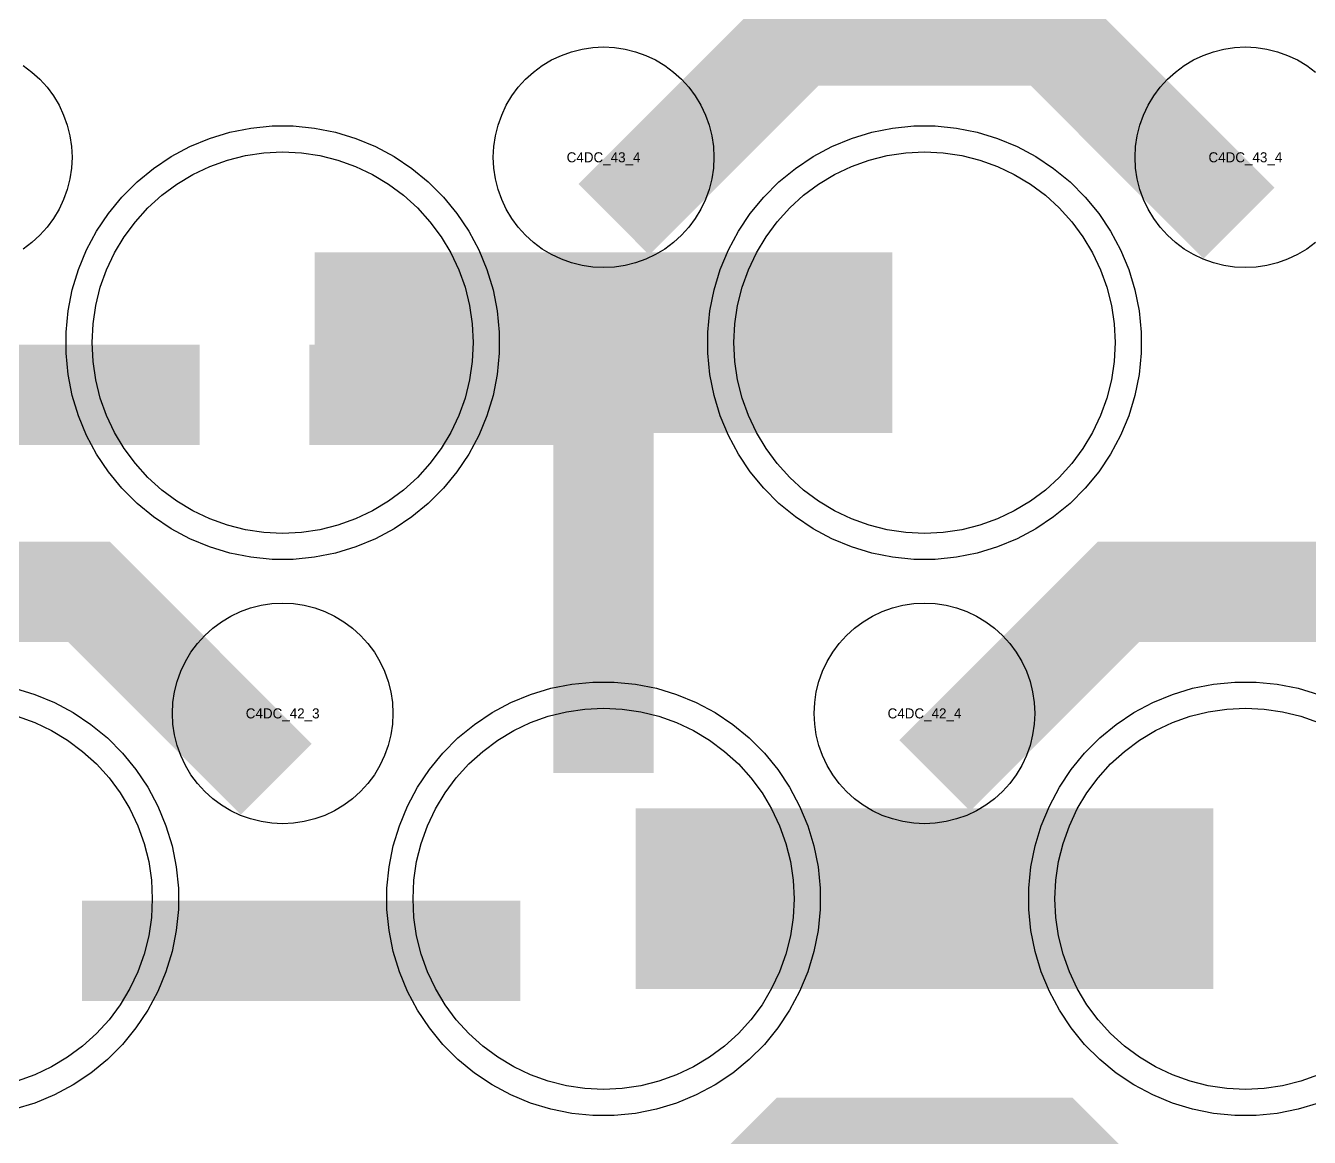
# Model space of a CAD drawing. Extents: x -11880 to 11880, y -14992 to 14992.
# Drawn here: x -10864.1 to -10544.1, y -9079.3 to -8802.3 of the extents above; entities that cross this region are included whole.
import ezdxf
from ezdxf.enums import TextEntityAlignment as Align

# ---------------------------------------------------------------- set-up
doc = ezdxf.new("R2010")
doc.units = 0
doc.header["$MEASUREMENT"] = 0
for name, color, linetype in [('GDS_775_DT_237', 138, 'CONTINUOUS'), ('RDL1_FS', 34, 'CONTINUOUS'), ('RDL_BS', 160, 'CONTINUOUS')]:
    doc.layers.add(name, color=color, linetype=linetype)

msp = doc.modelspace()

# ---------------------------------------------------------------- linework, layer by layer
at = {"layer": 'RDL1_FS'}
for points in [[(-10800, -8928.819), (-10804.657, -8928.59), (-10809.268, -8927.906), (-10813.791, -8926.774), (-10818.181, -8925.202), (-10822.395, -8923.21), (-10826.395, -8920.812), (-10830.14, -8918.034), (-10833.594, -8914.904), (-10836.724, -8911.45), (-10839.502, -8907.705), (-10841.9, -8903.705), (-10843.892, -8899.491), (-10845.464, -8895.101), (-10846.596, -8890.578), (-10847.28, -8885.967), (-10847.509, -8881.31), (-10847.28, -8876.653), (-10846.596, -8872.042), (-10845.464, -8867.519), (-10843.892, -8863.129), (-10841.9, -8858.915), (-10839.502, -8854.915), (-10836.724, -8851.17), (-10833.594, -8847.716), (-10830.14, -8844.586), (-10826.395, -8841.808), (-10822.395, -8839.41), (-10818.181, -8837.418), (-10813.791, -8835.846), (-10809.268, -8834.714), (-10804.657, -8834.03), (-10800, -8833.801), (-10795.343, -8834.03), (-10790.732, -8834.714), (-10786.209, -8835.846), (-10781.819, -8837.418), (-10777.605, -8839.41), (-10773.605, -8841.808), (-10769.86, -8844.586), (-10766.406, -8847.716), (-10763.276, -8851.17), (-10760.498, -8854.915), (-10758.1, -8858.915), (-10756.108, -8863.129), (-10754.536, -8867.519), (-10753.404, -8872.042), (-10752.72, -8876.653), (-10752.491, -8881.31), (-10752.72, -8885.967), (-10753.404, -8890.578), (-10754.536, -8895.101), (-10756.108, -8899.491), (-10758.1, -8903.705), (-10760.498, -8907.705), (-10763.276, -8911.45), (-10766.406, -8914.904), (-10769.86, -8918.034), (-10773.605, -8920.812), (-10777.605, -8923.21), (-10781.819, -8925.202), (-10786.209, -8926.774), (-10790.732, -8927.906), (-10795.343, -8928.59)], [(-10640, -8928.819), (-10644.657, -8928.59), (-10649.268, -8927.906), (-10653.791, -8926.774), (-10658.181, -8925.202), (-10662.395, -8923.21), (-10666.395, -8920.812), (-10670.14, -8918.034), (-10673.594, -8914.904), (-10676.724, -8911.45), (-10679.502, -8907.705), (-10681.9, -8903.705), (-10683.892, -8899.491), (-10685.464, -8895.101), (-10686.596, -8890.578), (-10687.28, -8885.967), (-10687.509, -8881.31), (-10687.28, -8876.653), (-10686.596, -8872.042), (-10685.464, -8867.519), (-10683.892, -8863.129), (-10681.9, -8858.915), (-10679.502, -8854.915), (-10676.724, -8851.17), (-10673.594, -8847.716), (-10670.14, -8844.586), (-10666.395, -8841.808), (-10662.395, -8839.41), (-10658.181, -8837.418), (-10653.791, -8835.846), (-10649.268, -8834.714), (-10644.657, -8834.03), (-10640, -8833.801), (-10635.343, -8834.03), (-10630.732, -8834.714), (-10626.209, -8835.846), (-10621.819, -8837.418), (-10617.605, -8839.41), (-10613.605, -8841.808), (-10609.86, -8844.586), (-10606.406, -8847.716), (-10603.276, -8851.17), (-10600.498, -8854.915), (-10598.1, -8858.915), (-10596.108, -8863.129), (-10594.536, -8867.519), (-10593.404, -8872.042), (-10592.72, -8876.653), (-10592.491, -8881.31), (-10592.72, -8885.967), (-10593.404, -8890.578), (-10594.536, -8895.101), (-10596.108, -8899.491), (-10598.1, -8903.705), (-10600.498, -8907.705), (-10603.276, -8911.45), (-10606.406, -8914.904), (-10609.86, -8918.034), (-10613.605, -8920.812), (-10617.605, -8923.21), (-10621.819, -8925.202), (-10626.209, -8926.774), (-10630.732, -8927.906), (-10635.343, -8928.59)], [(-10720, -9067.384), (-10724.657, -9067.155), (-10729.268, -9066.471), (-10733.791, -9065.339), (-10738.181, -9063.767), (-10742.395, -9061.775), (-10746.395, -9059.377), (-10750.14, -9056.599), (-10753.594, -9053.469), (-10756.724, -9050.015), (-10759.502, -9046.27), (-10761.9, -9042.27), (-10763.892, -9038.056), (-10765.464, -9033.666), (-10766.596, -9029.143), (-10767.28, -9024.532), (-10767.509, -9019.875), (-10767.28, -9015.218), (-10766.596, -9010.607), (-10765.464, -9006.084), (-10763.892, -9001.694), (-10761.9, -8997.48), (-10759.502, -8993.48), (-10756.724, -8989.735), (-10753.594, -8986.281), (-10750.14, -8983.151), (-10746.395, -8980.373), (-10742.395, -8977.975), (-10738.181, -8975.983), (-10733.791, -8974.411), (-10729.268, -8973.279), (-10724.657, -8972.595), (-10720, -8972.366), (-10715.343, -8972.595), (-10710.732, -8973.279), (-10706.209, -8974.411), (-10701.819, -8975.983), (-10697.605, -8977.975), (-10693.605, -8980.373), (-10689.86, -8983.151), (-10686.406, -8986.281), (-10683.276, -8989.735), (-10680.498, -8993.48), (-10678.1, -8997.48), (-10676.108, -9001.694), (-10674.536, -9006.084), (-10673.404, -9010.607), (-10672.72, -9015.218), (-10672.491, -9019.875), (-10672.72, -9024.532), (-10673.404, -9029.143), (-10674.536, -9033.666), (-10676.108, -9038.056), (-10678.1, -9042.27), (-10680.498, -9046.27), (-10683.276, -9050.015), (-10686.406, -9053.469), (-10689.86, -9056.599), (-10693.605, -9059.377), (-10697.605, -9061.775), (-10701.819, -9063.767), (-10706.209, -9065.339), (-10710.732, -9066.471), (-10715.343, -9067.155)]]:
    msp.add_lwpolyline(points, close=True, dxfattribs=at)
for points in [[(-10791.998, -8881.31, 45, 45, 0), (-10719.998, -8881.31, 45, 45, 0)], [(-10719.998, -8881.31, 45, 45, 0), (-10647.998, -8881.31, 45, 45, 0)], [(-10711.998, -9019.875, 45, 45, 0), (-10639.998, -9019.875, 45, 45, 0)], [(-10639.998, -9019.875, 45, 45, 0), (-10567.998, -9019.875, 45, 45, 0)]]:
    msp.add_lwpolyline(points, format="xyseb", dxfattribs=at)
for points in [[(-10541.819, -9063.767), (-10546.209, -9065.339), (-10550.732, -9066.471), (-10555.343, -9067.155), (-10560, -9067.384), (-10564.657, -9067.155), (-10569.268, -9066.471), (-10573.791, -9065.339), (-10578.181, -9063.767), (-10582.395, -9061.775), (-10586.395, -9059.377), (-10590.14, -9056.599), (-10593.594, -9053.469), (-10596.724, -9050.015), (-10599.502, -9046.27), (-10601.9, -9042.27), (-10603.892, -9038.056), (-10605.464, -9033.666), (-10606.596, -9029.143), (-10607.28, -9024.532), (-10607.509, -9019.875), (-10607.28, -9015.218), (-10606.596, -9010.607), (-10605.464, -9006.084), (-10603.892, -9001.694), (-10601.9, -8997.48), (-10599.502, -8993.48), (-10596.724, -8989.735), (-10593.594, -8986.281), (-10590.14, -8983.151), (-10586.395, -8980.373), (-10582.395, -8977.975), (-10578.181, -8975.983), (-10573.791, -8974.411), (-10569.268, -8973.279), (-10564.657, -8972.595), (-10560, -8972.366), (-10555.343, -8972.595), (-10550.732, -8973.279), (-10546.209, -8974.411), (-10541.819, -8975.983)], [(-10866.209, -8974.411), (-10861.819, -8975.983), (-10857.605, -8977.975), (-10853.605, -8980.373), (-10849.86, -8983.151), (-10846.406, -8986.281), (-10843.276, -8989.735), (-10840.498, -8993.48), (-10838.1, -8997.48), (-10836.108, -9001.694), (-10834.536, -9006.084), (-10833.404, -9010.607), (-10832.72, -9015.218), (-10832.491, -9019.875), (-10832.72, -9024.532), (-10833.404, -9029.143), (-10834.536, -9033.666), (-10836.108, -9038.056), (-10838.1, -9042.27), (-10840.498, -9046.27), (-10843.276, -9050.015), (-10846.406, -9053.469), (-10849.86, -9056.599), (-10853.605, -9059.377), (-10857.605, -9061.775), (-10861.819, -9063.767), (-10866.209, -9065.339)]]:
    msp.add_lwpolyline(points, dxfattribs=at)
at = {"layer": 'RDL_BS'}
for points in [[(-10717.438, -8850.624, 25, 25, 0), (-10671.623, -8804.809, 25, 25, 0), (-10638.07, -8804.809, 25, 25, 0)], [(-10561.599, -8851.523, 25, 25, 0), (-10608.313, -8804.809, 25, 25, 0), (-10638.071, -8804.809, 25, 25, 0)], [(-10720, -8988.57, 25, 25, 0), (-10720, -8881.793, 25, 25, 0)], [(-10720, -8988.57, 25, 25, 0), (-10720, -8881.793, 25, 25, 0)], [(-10929.984, -8894.323, 25, 25, 0), (-10820.719, -8894.323, 25, 25, 0)], [(-10707.5, -8894.293, 25, 25, 0), (-10793.333, -8894.293, 25, 25, 0)], [(-10707.5, -8894.293, 25, 25, 0), (-10772.167, -8894.293, 25, 25, 0)], [(-10801.599, -8990.088, 25, 25, 0), (-10848.313, -8943.374, 25, 25, 0), (-10878.071, -8943.374, 25, 25, 0)], [(-10637.438, -8989.189, 25, 25, 0), (-10591.623, -8943.374, 25, 25, 0), (-10558.07, -8943.374, 25, 25, 0)], [(-10481.599, -8990.088, 25, 25, 0), (-10528.313, -8943.374, 25, 25, 0), (-10558.071, -8943.374, 25, 25, 0)], [(-10849.984, -9032.888, 25, 25, 0), (-10740.719, -9032.888, 25, 25, 0)], [(-10717.438, -9127.749, 25, 25, 0), (-10671.623, -9081.934, 25, 25, 0), (-10638.07, -9081.934, 25, 25, 0)], [(-10561.599, -9128.648, 25, 25, 0), (-10608.313, -9081.934, 25, 25, 0), (-10638.071, -9081.934, 25, 25, 0)]]:
    msp.add_lwpolyline(points, format="xyseb", dxfattribs=at)
for points in [[(-10720, -8862.616), (-10722.693, -8862.484), (-10725.365, -8862.088), (-10727.984, -8861.431), (-10730.519, -8860.524), (-10732.956, -8859.372), (-10735.28, -8857.979), (-10737.443, -8856.376), (-10739.442, -8854.564), (-10741.254, -8852.565), (-10742.857, -8850.402), (-10744.25, -8848.078), (-10745.402, -8845.641), (-10746.309, -8843.106), (-10746.966, -8840.487), (-10747.362, -8837.815), (-10747.494, -8835.122), (-10747.362, -8832.429), (-10746.966, -8829.757), (-10746.309, -8827.138), (-10745.402, -8824.603), (-10744.25, -8822.166), (-10742.857, -8819.842), (-10741.254, -8817.679), (-10739.442, -8815.68), (-10737.443, -8813.868), (-10735.28, -8812.265), (-10732.956, -8810.872), (-10730.519, -8809.72), (-10727.984, -8808.813), (-10725.365, -8808.156), (-10722.693, -8807.76), (-10720, -8807.628), (-10717.307, -8807.76), (-10714.635, -8808.156), (-10712.016, -8808.813), (-10709.481, -8809.72), (-10707.044, -8810.872), (-10704.72, -8812.265), (-10702.557, -8813.868), (-10700.558, -8815.68), (-10698.746, -8817.679), (-10697.143, -8819.842), (-10695.75, -8822.166), (-10694.598, -8824.603), (-10693.691, -8827.138), (-10693.034, -8829.757), (-10692.638, -8832.429), (-10692.506, -8835.122), (-10692.638, -8837.815), (-10693.034, -8840.487), (-10693.691, -8843.106), (-10694.598, -8845.641), (-10695.75, -8848.078), (-10697.143, -8850.402), (-10698.746, -8852.565), (-10700.558, -8854.564), (-10702.557, -8856.376), (-10704.72, -8857.979), (-10707.044, -8859.372), (-10709.481, -8860.524), (-10712.016, -8861.431), (-10714.635, -8862.088), (-10717.307, -8862.484)], [(-10802.644, -8935.31), (-10807.938, -8934.793), (-10813.165, -8933.747), (-10818.205, -8932.216), (-10823.115, -8930.185), (-10827.777, -8927.693), (-10832.191, -8924.746), (-10836.292, -8921.384), (-10840.074, -8917.602), (-10843.436, -8913.501), (-10846.383, -8909.087), (-10848.875, -8904.425), (-10850.906, -8899.515), (-10852.437, -8894.475), (-10853.483, -8889.248), (-10854, -8883.954), (-10854, -8878.666), (-10853.483, -8873.372), (-10852.437, -8868.145), (-10850.906, -8863.105), (-10848.875, -8858.195), (-10846.383, -8853.533), (-10843.436, -8849.119), (-10840.074, -8845.018), (-10836.292, -8841.236), (-10832.191, -8837.874), (-10827.777, -8834.927), (-10823.115, -8832.435), (-10818.205, -8830.404), (-10813.165, -8828.873), (-10807.938, -8827.827), (-10802.644, -8827.31), (-10797.356, -8827.31), (-10792.062, -8827.827), (-10786.835, -8828.873), (-10781.795, -8830.404), (-10776.885, -8832.435), (-10772.223, -8834.927), (-10767.809, -8837.874), (-10763.708, -8841.236), (-10759.926, -8845.018), (-10756.564, -8849.119), (-10753.617, -8853.533), (-10751.125, -8858.195), (-10749.094, -8863.105), (-10747.563, -8868.145), (-10746.517, -8873.372), (-10746, -8878.666), (-10746, -8883.954), (-10746.517, -8889.248), (-10747.563, -8894.475), (-10749.094, -8899.515), (-10751.125, -8904.425), (-10753.617, -8909.087), (-10756.564, -8913.501), (-10759.926, -8917.602), (-10763.708, -8921.384), (-10767.809, -8924.746), (-10772.223, -8927.693), (-10776.885, -8930.185), (-10781.795, -8932.216), (-10786.835, -8933.747), (-10792.062, -8934.793), (-10797.356, -8935.31)], [(-10642.644, -8935.31), (-10647.938, -8934.793), (-10653.165, -8933.747), (-10658.205, -8932.216), (-10663.115, -8930.185), (-10667.777, -8927.693), (-10672.191, -8924.746), (-10676.292, -8921.384), (-10680.074, -8917.602), (-10683.436, -8913.501), (-10686.383, -8909.087), (-10688.875, -8904.425), (-10690.906, -8899.515), (-10692.437, -8894.475), (-10693.483, -8889.248), (-10694, -8883.954), (-10694, -8878.666), (-10693.483, -8873.372), (-10692.437, -8868.145), (-10690.906, -8863.105), (-10688.875, -8858.195), (-10686.383, -8853.533), (-10683.436, -8849.119), (-10680.074, -8845.018), (-10676.292, -8841.236), (-10672.191, -8837.874), (-10667.777, -8834.927), (-10663.115, -8832.435), (-10658.205, -8830.404), (-10653.165, -8828.873), (-10647.938, -8827.827), (-10642.644, -8827.31), (-10637.356, -8827.31), (-10632.062, -8827.827), (-10626.835, -8828.873), (-10621.795, -8830.404), (-10616.885, -8832.435), (-10612.223, -8834.927), (-10607.809, -8837.874), (-10603.708, -8841.236), (-10599.926, -8845.018), (-10596.564, -8849.119), (-10593.617, -8853.533), (-10591.125, -8858.195), (-10589.094, -8863.105), (-10587.563, -8868.145), (-10586.517, -8873.372), (-10586, -8878.666), (-10586, -8883.954), (-10586.517, -8889.248), (-10587.563, -8894.475), (-10589.094, -8899.515), (-10591.125, -8904.425), (-10593.617, -8909.087), (-10596.564, -8913.501), (-10599.926, -8917.602), (-10603.708, -8921.384), (-10607.809, -8924.746), (-10612.223, -8927.693), (-10616.885, -8930.185), (-10621.795, -8932.216), (-10626.835, -8933.747), (-10632.062, -8934.793), (-10637.356, -8935.31)], [(-10800, -9001.181), (-10802.693, -9001.049), (-10805.365, -9000.653), (-10807.984, -8999.996), (-10810.519, -8999.089), (-10812.956, -8997.937), (-10815.28, -8996.544), (-10817.443, -8994.941), (-10819.442, -8993.129), (-10821.254, -8991.13), (-10822.857, -8988.967), (-10824.25, -8986.643), (-10825.402, -8984.206), (-10826.309, -8981.671), (-10826.966, -8979.052), (-10827.362, -8976.38), (-10827.494, -8973.687), (-10827.362, -8970.994), (-10826.966, -8968.322), (-10826.309, -8965.703), (-10825.402, -8963.168), (-10824.25, -8960.731), (-10822.857, -8958.407), (-10821.254, -8956.244), (-10819.442, -8954.245), (-10817.443, -8952.433), (-10815.28, -8950.83), (-10812.956, -8949.437), (-10810.519, -8948.285), (-10807.984, -8947.378), (-10805.365, -8946.721), (-10802.693, -8946.325), (-10800, -8946.193), (-10797.307, -8946.325), (-10794.635, -8946.721), (-10792.016, -8947.378), (-10789.481, -8948.285), (-10787.044, -8949.437), (-10784.72, -8950.83), (-10782.557, -8952.433), (-10780.558, -8954.245), (-10778.746, -8956.244), (-10777.143, -8958.407), (-10775.75, -8960.731), (-10774.598, -8963.168), (-10773.691, -8965.703), (-10773.034, -8968.322), (-10772.638, -8970.994), (-10772.506, -8973.687), (-10772.638, -8976.38), (-10773.034, -8979.052), (-10773.691, -8981.671), (-10774.598, -8984.206), (-10775.75, -8986.643), (-10777.143, -8988.967), (-10778.746, -8991.13), (-10780.558, -8993.129), (-10782.557, -8994.941), (-10784.72, -8996.544), (-10787.044, -8997.937), (-10789.481, -8999.089), (-10792.016, -8999.996), (-10794.635, -9000.653), (-10797.307, -9001.049)], [(-10640, -9001.181), (-10642.693, -9001.049), (-10645.365, -9000.653), (-10647.984, -8999.996), (-10650.519, -8999.089), (-10652.956, -8997.937), (-10655.28, -8996.544), (-10657.443, -8994.941), (-10659.442, -8993.129), (-10661.254, -8991.13), (-10662.857, -8988.967), (-10664.25, -8986.643), (-10665.402, -8984.206), (-10666.309, -8981.671), (-10666.966, -8979.052), (-10667.362, -8976.38), (-10667.494, -8973.687), (-10667.362, -8970.994), (-10666.966, -8968.322), (-10666.309, -8965.703), (-10665.402, -8963.168), (-10664.25, -8960.731), (-10662.857, -8958.407), (-10661.254, -8956.244), (-10659.442, -8954.245), (-10657.443, -8952.433), (-10655.28, -8950.83), (-10652.956, -8949.437), (-10650.519, -8948.285), (-10647.984, -8947.378), (-10645.365, -8946.721), (-10642.693, -8946.325), (-10640, -8946.193), (-10637.307, -8946.325), (-10634.635, -8946.721), (-10632.016, -8947.378), (-10629.481, -8948.285), (-10627.044, -8949.437), (-10624.72, -8950.83), (-10622.557, -8952.433), (-10620.558, -8954.245), (-10618.746, -8956.244), (-10617.143, -8958.407), (-10615.75, -8960.731), (-10614.598, -8963.168), (-10613.691, -8965.703), (-10613.034, -8968.322), (-10612.638, -8970.994), (-10612.506, -8973.687), (-10612.638, -8976.38), (-10613.034, -8979.052), (-10613.691, -8981.671), (-10614.598, -8984.206), (-10615.75, -8986.643), (-10617.143, -8988.967), (-10618.746, -8991.13), (-10620.558, -8993.129), (-10622.557, -8994.941), (-10624.72, -8996.544), (-10627.044, -8997.937), (-10629.481, -8999.089), (-10632.016, -8999.996), (-10634.635, -9000.653), (-10637.307, -9001.049)], [(-10722.644, -9073.875), (-10727.938, -9073.358), (-10733.165, -9072.312), (-10738.205, -9070.781), (-10743.115, -9068.75), (-10747.777, -9066.258), (-10752.191, -9063.311), (-10756.292, -9059.949), (-10760.074, -9056.167), (-10763.436, -9052.066), (-10766.383, -9047.652), (-10768.875, -9042.99), (-10770.906, -9038.08), (-10772.437, -9033.04), (-10773.483, -9027.813), (-10774, -9022.519), (-10774, -9017.231), (-10773.483, -9011.937), (-10772.437, -9006.71), (-10770.906, -9001.67), (-10768.875, -8996.76), (-10766.383, -8992.098), (-10763.436, -8987.684), (-10760.074, -8983.583), (-10756.292, -8979.801), (-10752.191, -8976.439), (-10747.777, -8973.492), (-10743.115, -8971), (-10738.205, -8968.969), (-10733.165, -8967.438), (-10727.938, -8966.392), (-10722.644, -8965.875), (-10717.356, -8965.875), (-10712.062, -8966.392), (-10706.835, -8967.438), (-10701.795, -8968.969), (-10696.885, -8971), (-10692.223, -8973.492), (-10687.809, -8976.439), (-10683.708, -8979.801), (-10679.926, -8983.583), (-10676.564, -8987.684), (-10673.617, -8992.098), (-10671.125, -8996.76), (-10669.094, -9001.67), (-10667.563, -9006.71), (-10666.517, -9011.937), (-10666, -9017.231), (-10666, -9022.519), (-10666.517, -9027.813), (-10667.563, -9033.04), (-10669.094, -9038.08), (-10671.125, -9042.99), (-10673.617, -9047.652), (-10676.564, -9052.066), (-10679.926, -9056.167), (-10683.708, -9059.949), (-10687.809, -9063.311), (-10692.223, -9066.258), (-10696.885, -9068.75), (-10701.795, -9070.781), (-10706.835, -9072.312), (-10712.062, -9073.358), (-10717.356, -9073.875)]]:
    msp.add_lwpolyline(points, close=True, dxfattribs=at)
for points in [[(-10542.557, -8856.376), (-10544.72, -8857.979), (-10547.044, -8859.372), (-10549.481, -8860.524), (-10552.016, -8861.431), (-10554.635, -8862.088), (-10557.307, -8862.484), (-10560, -8862.616), (-10562.693, -8862.484), (-10565.365, -8862.088), (-10567.984, -8861.431), (-10570.519, -8860.524), (-10572.956, -8859.372), (-10575.28, -8857.979), (-10577.443, -8856.376), (-10579.442, -8854.564), (-10581.254, -8852.565), (-10582.857, -8850.402), (-10584.25, -8848.078), (-10585.402, -8845.641), (-10586.309, -8843.106), (-10586.966, -8840.487), (-10587.362, -8837.815), (-10587.494, -8835.122), (-10587.362, -8832.429), (-10586.966, -8829.757), (-10586.309, -8827.138), (-10585.402, -8824.603), (-10584.25, -8822.166), (-10582.857, -8819.842), (-10581.254, -8817.679), (-10579.442, -8815.68), (-10577.443, -8813.868), (-10575.28, -8812.265), (-10572.956, -8810.872), (-10570.519, -8809.72), (-10567.984, -8808.813), (-10565.365, -8808.156), (-10562.693, -8807.76), (-10560, -8807.628), (-10557.307, -8807.76), (-10554.635, -8808.156), (-10552.016, -8808.813), (-10549.481, -8809.72), (-10547.044, -8810.872), (-10544.72, -8812.265), (-10542.557, -8813.868)], [(-10864.72, -8812.265), (-10862.557, -8813.868), (-10860.558, -8815.68), (-10858.746, -8817.679), (-10857.143, -8819.842), (-10855.75, -8822.166), (-10854.598, -8824.603), (-10853.691, -8827.138), (-10853.034, -8829.757), (-10852.638, -8832.429), (-10852.506, -8835.122), (-10852.638, -8837.815), (-10853.034, -8840.487), (-10853.691, -8843.106), (-10854.598, -8845.641), (-10855.75, -8848.078), (-10857.143, -8850.402), (-10858.746, -8852.565), (-10860.558, -8854.564), (-10862.557, -8856.376), (-10864.72, -8857.979)], [(-10541.795, -9070.781), (-10546.835, -9072.312), (-10552.062, -9073.358), (-10557.356, -9073.875), (-10562.644, -9073.875), (-10567.938, -9073.358), (-10573.165, -9072.312), (-10578.205, -9070.781), (-10583.115, -9068.75), (-10587.777, -9066.258), (-10592.191, -9063.311), (-10596.292, -9059.949), (-10600.074, -9056.167), (-10603.436, -9052.066), (-10606.383, -9047.652), (-10608.875, -9042.99), (-10610.906, -9038.08), (-10612.437, -9033.04), (-10613.483, -9027.813), (-10614, -9022.519), (-10614, -9017.231), (-10613.483, -9011.937), (-10612.437, -9006.71), (-10610.906, -9001.67), (-10608.875, -8996.76), (-10606.383, -8992.098), (-10603.436, -8987.684), (-10600.074, -8983.583), (-10596.292, -8979.801), (-10592.191, -8976.439), (-10587.777, -8973.492), (-10583.115, -8971), (-10578.205, -8968.969), (-10573.165, -8967.438), (-10567.938, -8966.392), (-10562.644, -8965.875), (-10557.356, -8965.875), (-10552.062, -8966.392), (-10546.835, -8967.438), (-10541.795, -8968.969)], [(-10866.835, -8967.438), (-10861.795, -8968.969), (-10856.885, -8971), (-10852.223, -8973.492), (-10847.809, -8976.439), (-10843.708, -8979.801), (-10839.926, -8983.583), (-10836.564, -8987.684), (-10833.617, -8992.098), (-10831.125, -8996.76), (-10829.094, -9001.67), (-10827.563, -9006.71), (-10826.517, -9011.937), (-10826, -9017.231), (-10826, -9022.519), (-10826.517, -9027.813), (-10827.563, -9033.04), (-10829.094, -9038.08), (-10831.125, -9042.99), (-10833.617, -9047.652), (-10836.564, -9052.066), (-10839.926, -9056.167), (-10843.708, -9059.949), (-10847.809, -9063.311), (-10852.223, -9066.258), (-10856.885, -9068.75), (-10861.795, -9070.781), (-10866.835, -9072.312)]]:
    msp.add_lwpolyline(points, dxfattribs=at)

# ---------------------------------------------------------------- texts
at = {"layer": 'GDS_775_DT_237'}
for s, p in [('C4DC_43_4', (-10720, -8835.122)), ('C4DC_43_4', (-10720, -8835.122)), ('C4DC_43_4', (-10560, -8835.122)), ('C4DC_43_4', (-10560, -8835.122)), ('C4DC_42_3', (-10800, -8973.687)), ('C4DC_42_3', (-10800, -8973.687)), ('C4DC_42_4', (-10640, -8973.687)), ('C4DC_42_4', (-10640, -8973.687))]:
    msp.add_text(s, height=2.5, dxfattribs=at).set_placement(p, align=Align.MIDDLE_CENTER)

doc.saveas('drawing.dxf')
